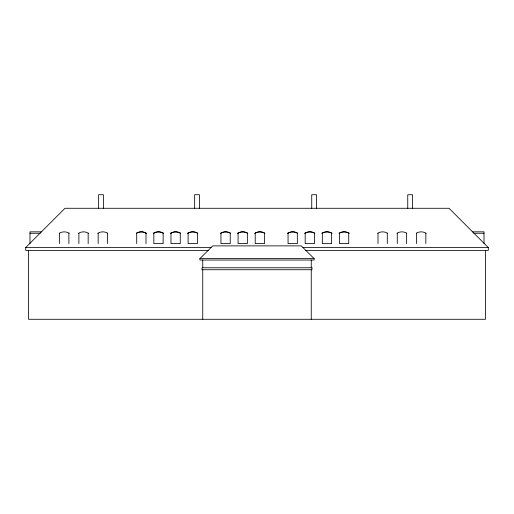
<?xml version="1.0" encoding="UTF-8"?>
<svg xmlns="http://www.w3.org/2000/svg" width="514" height="514" viewBox="0 0 514 514"><rect width="100%" height="100%" fill="white"/><g stroke="black" fill="none" stroke-linecap="round" stroke-linejoin="round"><path stroke-width="0.77" d="M208.176 250.395L25.7 250.395L25.7 247.542L64.963 208.279L449.037 208.279L488.3 247.542L488.3 250.395L305.824 250.395M199.888 258.606L212.738 245.878L301.262 245.878L314.112 258.606L314.112 260.033L199.888 260.033L199.888 258.606L314.112 258.606M136.711 243.572L136.711 233.266L136.351 233.266C139.339 231.377 143.361 231.377 146.349 233.266L145.989 233.266L145.989 243.617M153.487 233.266C156.468 231.377 160.496 231.377 163.478 233.266L163.124 233.266L163.124 243.617L153.84 243.617L153.84 233.266L153.487 233.266A9.458 9.458 0 0 1 163.478 233.266M170.622 233.266C173.603 231.377 177.632 231.377 180.613 233.266L180.26 233.266L180.26 243.617L170.976 243.617L170.976 233.266L170.622 233.266A9.458 9.458 0 0 1 180.613 233.266M187.751 233.266C190.739 231.377 194.761 231.377 197.749 233.266L197.389 233.266L197.389 243.617L188.111 243.617L188.111 233.266L187.751 233.266A9.458 9.458 0 0 1 197.749 233.266M220.59 233.266C223.577 231.377 227.606 231.377 230.587 233.266L230.227 233.266L230.227 243.617L220.949 243.617L220.949 233.266L220.59 233.266A9.458 9.458 0 0 1 230.587 233.266M237.725 233.266C240.706 231.377 244.735 231.377 247.722 233.266L247.362 233.266L247.362 243.617L238.085 243.617L238.085 233.266L237.725 233.266A9.458 9.458 0 0 1 247.722 233.266M254.86 233.266C257.842 231.377 261.87 231.377 264.851 233.266L264.498 233.266L264.498 243.617L255.214 243.617L255.214 233.266L254.86 233.266A9.458 9.458 0 0 1 264.851 233.266M287.699 233.266C290.68 231.377 294.708 231.377 297.69 233.266L297.336 233.266L297.336 243.617L288.052 243.617L288.052 233.266L287.699 233.266A9.458 9.458 0 0 1 297.69 233.266M304.828 233.266C307.815 231.377 311.844 231.377 314.825 233.266L314.465 233.266L314.465 243.617L305.188 243.617L305.188 233.266L304.828 233.266A9.458 9.458 0 0 1 314.825 233.266M321.963 233.266C324.944 231.377 328.973 231.377 331.96 233.266L331.601 233.266L331.601 243.617L322.323 243.617L322.323 233.266L321.963 233.266A9.458 9.458 0 0 1 331.96 233.266M339.099 233.266C342.08 231.377 346.108 231.377 349.09 233.266L348.736 233.266L348.736 243.617L339.452 243.617L339.452 233.266L339.099 233.266A9.458 9.458 0 0 1 349.09 233.266M41.769 231.833L29.985 231.833L29.985 243.572M472.218 231.833L484.015 231.833L484.015 243.572M29.985 233.266L40.195 233.266M473.863 233.266L484.015 233.266M25.7 247.542L211.055 247.542M302.945 247.542L488.3 247.542M485.447 250.395L485.447 319.284L28.553 319.284L28.553 250.395M425.836 243.572L425.836 233.266L426.19 233.266A9.458 9.458 0 0 0 416.199 233.266L416.552 233.266L416.552 243.572M412.511 208.318L412.511 194.716L407.75 194.716L407.75 208.318M406.561 243.572L406.561 233.266L406.915 233.266A9.458 9.458 0 0 0 396.924 233.266L397.277 233.266L397.277 243.572M387.286 243.572L387.286 233.266L387.64 233.266A9.458 9.458 0 0 0 377.649 233.266L378.002 233.266L378.002 243.572M316.489 208.26L316.489 194.716L311.735 194.716L311.735 208.26M311.253 260.033L311.253 267.768M311.253 269.728L311.253 319.284M202.747 260.033L202.747 267.768M202.747 269.728L202.747 319.284M199.413 208.26L199.413 194.716L194.652 194.716L194.652 208.26M107.439 243.572L107.439 233.266L107.799 233.266A9.458 9.458 0 0 0 97.801 233.266L98.161 233.266L98.161 243.572M103.398 208.318L103.398 194.716L98.637 194.716L98.637 208.318M88.164 243.572L88.164 233.266L88.524 233.266A9.458 9.458 0 0 0 78.526 233.266L78.886 233.266L78.886 243.572M68.889 243.572L68.889 233.266L69.249 233.266A9.458 9.458 0 0 0 59.251 233.266L59.611 233.266L59.611 243.572M136.351 233.266A9.458 9.458 0 0 1 146.349 233.266M311.972 267.768L202.028 267.768L202.028 269.728L311.972 269.728L311.972 267.768"/></g></svg>
